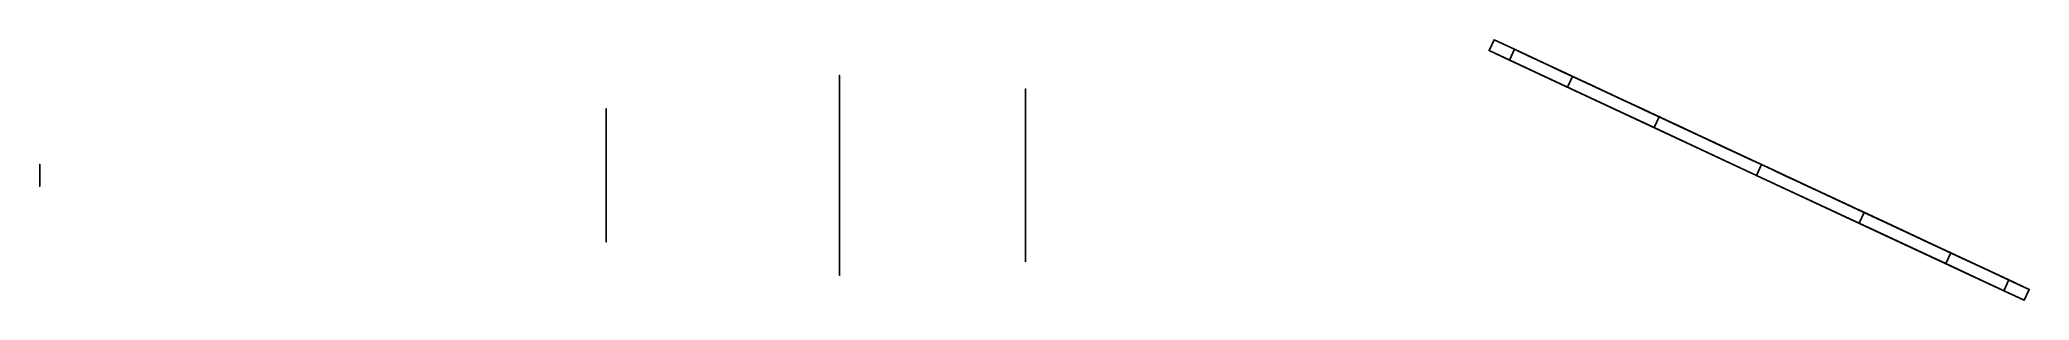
# Model space of a CAD drawing. Extents: x -150 to 177, y -170 to 152.
# Drawn here: x -150.2 to -90.5, y 144.3 to 152.2 of the extents above.
import ezdxf

# ---------------------------------------------------------------- set-up
doc = ezdxf.new("R2010")
doc.units = 0
doc.header["$LTSCALE"] = 0.5
doc.layers.add('1', color=7, linetype='CONTINUOUS')

msp = doc.modelspace()

# ---------------------------------------------------------------- linework, layer by layer
at = {"layer": '1', "color": 7}
for points in [[(-105.901108, 151.868851, -3.390691), (-106.512367, 152.153885), (-106.662148, 151.832672), (-106.050888, 151.547638, -3.390691)], [(-106.512367, 152.153885), (-105.901108, 151.868851, 3.390691), (-106.050888, 151.547638, 3.390691), (-106.662148, 151.832672)], [(-98.631981, 148.08815), (-98.631981, 148.08815), (-106.662148, 151.832672), (-106.050888, 151.547638, -3.390691)], [(-98.631981, 148.08815), (-98.631981, 148.08815), (-106.050888, 151.547638, 3.390691), (-106.662148, 151.832672)], [(-105.437424, 151.652634, -3.178773), (-106.010483, 151.919846), (-106.512367, 152.153885), (-105.901108, 151.868851, -3.390691)], [(-106.010483, 151.919846), (-105.437424, 151.652634, 3.178773), (-105.901108, 151.868851, 3.390691), (-106.512367, 152.153885)], [(-104.160385, 151.057129, -6.265181), (-105.901108, 151.868851, -3.390691), (-106.050888, 151.547638, -3.390691), (-104.310165, 150.735931, -6.265181)], [(-105.901108, 151.868851, 3.390691), (-104.160385, 151.057129, 6.265181), (-104.310165, 150.735931, 6.265181), (-106.050888, 151.547638, 3.390691)], [(-104.97374, 151.436401, -2.966855), (-105.508598, 151.685822), (-106.010483, 151.919846), (-105.437424, 151.652634, -3.178773)], [(-105.508598, 151.685822), (-104.97374, 151.436401, 2.966855), (-105.437424, 151.652634, 3.178773), (-106.010483, 151.919846)], [(-103.805496, 150.891647, -5.873607), (-105.437424, 151.652634, -3.178773), (-105.901108, 151.868851, -3.390691), (-104.160385, 151.057129, -6.265181)], [(-105.437424, 151.652634, 3.178773), (-103.805496, 150.891647, 5.873607), (-104.160385, 151.057129, 6.265181), (-105.901108, 151.868851, 3.390691)], [(-104.510063, 151.220184, -2.754937), (-105.006714, 151.451782), (-105.508598, 151.685822), (-104.97374, 151.436401, -2.966855)], [(-105.006714, 151.451782), (-104.510063, 151.220184, 2.754937), (-104.97374, 151.436401, 2.966855), (-105.508598, 151.685822)], [(-126.158958, 148.08815), (-126.158958, 148.08815), (-126.158958, 151.08815), (-126.158958, 150.859787, -1.14805)], [(-126.158958, 148.08815), (-126.158958, 148.08815), (-126.158958, 150.859787, 1.14805), (-126.158958, 151.08815)], [(-98.631981, 148.08815), (-98.631981, 148.08815), (-106.050888, 151.547638, -3.390691), (-104.310165, 150.735931, -6.265181)], [(-98.631981, 148.08815), (-98.631981, 148.08815), (-104.310165, 150.735931, 6.265181), (-106.050888, 151.547638, 3.390691)], [(-103.450615, 150.726166, -5.482033), (-104.97374, 151.436401, -2.966855), (-105.437424, 151.652634, -3.178773), (-103.805496, 150.891647, -5.873607)], [(-104.97374, 151.436401, 2.966855), (-103.450615, 150.726166, 5.482033), (-103.805496, 150.891647, 5.873607), (-105.437424, 151.652634, 3.178773)], [(-104.046379, 151.003967, -2.543019), (-104.504822, 151.217743), (-105.006714, 151.451782), (-104.510063, 151.220184, -2.754937)], [(-104.504822, 151.217743), (-104.046379, 151.003967, 2.543019), (-104.510063, 151.220184, 2.754937), (-105.006714, 151.451782)], [(-103.095726, 150.560669, -5.090459), (-104.510063, 151.220184, -2.754937), (-104.97374, 151.436401, -2.966855), (-103.450615, 150.726166, -5.482033)], [(-104.510063, 151.220184, 2.754937), (-103.095726, 150.560669, 5.090459), (-103.450615, 150.726166, 5.482033), (-104.97374, 151.436401, 2.966855)], [(-102.740837, 150.395187, -4.698885), (-104.046379, 151.003967, -2.543019), (-104.510063, 151.220184, -2.754937), (-103.095726, 150.560669, -5.090459)], [(-104.046379, 151.003967, 2.543019), (-102.740837, 150.395187, 4.698885), (-103.095726, 150.560669, 5.090459), (-104.510063, 151.220184, 2.754937)], [(-103.582703, 150.78775, -2.3311), (-104.002937, 150.983719), (-104.504822, 151.217743), (-104.046379, 151.003967, -2.543019)], [(-104.002937, 150.983719), (-103.582703, 150.78775, 2.3311), (-104.046379, 151.003967, 2.543019), (-104.504822, 151.217743)], [(-126.158958, 148.08815), (-126.158958, 148.08815), (-126.158958, 150.859787, -1.14805), (-126.158958, 150.209473, -2.12132)], [(-126.158958, 148.08815), (-126.158958, 148.08815), (-126.158958, 150.209473, 2.12132), (-126.158958, 150.859787, 1.14805)], [(-120.574936, 148.08815), (-120.574936, 148.08815), (-120.574936, 150.6819), (-120.574936, 150.484451, -0.992584)], [(-120.574936, 148.08815), (-120.574936, 148.08815), (-120.574936, 150.484451, 0.992584), (-120.574936, 150.6819)], [(-120.574936, 148.08815), (-120.574936, 148.08815), (-120.574936, 150.484451, -0.992584), (-120.574936, 149.922211, -1.834056)], [(-120.574936, 148.08815), (-120.574936, 148.08815), (-120.574936, 149.922211, 1.834056), (-120.574936, 150.484451, 0.992584)], [(-101.555214, 149.842316, -8.185853), (-104.160385, 151.057129, -6.265181), (-104.310165, 150.735931, -6.265181), (-101.704994, 149.521118, -8.185853)], [(-104.160385, 151.057129, 6.265181), (-101.555214, 149.842316, 8.185853), (-101.704994, 149.521118, 8.185853), (-104.310165, 150.735931, 6.265181)], [(-98.631981, 148.08815), (-98.631981, 148.08815), (-104.310165, 150.735931, -6.265181), (-101.704994, 149.521118, -8.185853)], [(-98.631981, 148.08815), (-98.631981, 148.08815), (-101.704994, 149.521118, 8.185853), (-104.310165, 150.735931, 6.265181)], [(-101.363152, 149.752762, -7.674237), (-103.805496, 150.891647, -5.873607), (-104.160385, 151.057129, -6.265181), (-101.555214, 149.842316, -8.185853)], [(-103.805496, 150.891647, 5.873607), (-101.363152, 149.752762, 7.674237), (-101.555214, 149.842316, 8.185853), (-104.160385, 151.057129, 6.265181)], [(-102.385956, 150.229706, -4.307312), (-103.582703, 150.78775, -2.3311), (-104.046379, 151.003967, -2.543019), (-102.740837, 150.395187, -4.698885)], [(-103.582703, 150.78775, 2.3311), (-102.385956, 150.229706, 4.307312), (-102.740837, 150.395187, 4.698885), (-104.046379, 151.003967, 2.543019)], [(-103.119019, 150.571533, -2.119182), (-103.501053, 150.74968), (-104.002937, 150.983719), (-103.582703, 150.78775, -2.3311)], [(-103.501053, 150.74968), (-103.119019, 150.571533, 2.119182), (-103.582703, 150.78775, 2.3311), (-104.002937, 150.983719)], [(-101.171089, 149.663208, -7.162621), (-103.450615, 150.726166, -5.482033), (-103.805496, 150.891647, -5.873607), (-101.363152, 149.752762, -7.674237)], [(-103.450615, 150.726166, 5.482033), (-101.171089, 149.663208, 7.162621), (-101.363152, 149.752762, 7.674237), (-103.805496, 150.891647, 5.873607)], [(-102.031067, 150.064209, -3.915738), (-103.119019, 150.571533, -2.119182), (-103.582703, 150.78775, -2.3311), (-102.385956, 150.229706, -4.307312)], [(-103.119019, 150.571533, 2.119182), (-102.031067, 150.064209, 3.915738), (-102.385956, 150.229706, 4.307312), (-103.582703, 150.78775, 2.3311)], [(-102.655334, 150.355316, -1.907264), (-102.999168, 150.515656), (-103.501053, 150.74968), (-103.119019, 150.571533, -2.119182)], [(-102.999168, 150.515656), (-102.655334, 150.355316, 1.907264), (-103.119019, 150.571533, 2.119182), (-103.501053, 150.74968)], [(-100.979027, 149.573639, -6.651006), (-103.095726, 150.560669, -5.090459), (-103.450615, 150.726166, -5.482033), (-101.171089, 149.663208, -7.162621)], [(-103.095726, 150.560669, 5.090459), (-100.979027, 149.573639, 6.651006), (-101.171089, 149.663208, 7.162621), (-103.450615, 150.726166, 5.482033)], [(-101.676178, 149.898727, -3.524164), (-102.655334, 150.355316, -1.907264), (-103.119019, 150.571533, -2.119182), (-102.031067, 150.064209, -3.915738)], [(-102.655334, 150.355316, 1.907264), (-101.676178, 149.898727, 3.524164), (-102.031067, 150.064209, 3.915738), (-103.119019, 150.571533, 2.119182)], [(-100.786964, 149.484085, -6.13939), (-102.740837, 150.395187, -4.698885), (-103.095726, 150.560669, -5.090459), (-100.979027, 149.573639, -6.651006)], [(-102.740837, 150.395187, 4.698885), (-100.786964, 149.484085, 6.13939), (-100.979027, 149.573639, 6.651006), (-103.095726, 150.560669, 5.090459)], [(-102.191658, 150.139099, -1.695346), (-102.497284, 150.281616), (-102.999168, 150.515656), (-102.655334, 150.355316, -1.907264)], [(-102.497284, 150.281616), (-102.191658, 150.139099, 1.695346), (-102.655334, 150.355316, 1.907264), (-102.999168, 150.515656)], [(-133.158966, 148.08815), (-133.158966, 148.08815), (-133.158966, 150.08815), (-133.158966, 149.935913, -0.765367)], [(-133.158966, 148.08815), (-133.158966, 148.08815), (-133.158966, 149.935913, 0.765367), (-133.158966, 150.08815)], [(-133.158966, 148.08815), (-133.158966, 148.08815), (-133.158966, 149.935913, -0.765367), (-133.158966, 149.502365, -1.414214)], [(-133.158966, 148.08815), (-133.158966, 148.08815), (-133.158966, 149.502365, 1.414214), (-133.158966, 149.935913, 0.765367)], [(-126.158958, 148.08815), (-126.158958, 148.08815), (-126.158958, 150.209473, -2.12132), (-126.158958, 149.236191, -2.771639)], [(-126.158958, 148.08815), (-126.158958, 148.08815), (-126.158958, 149.236191, 2.771639), (-126.158958, 150.209473, 2.12132)], [(-120.574936, 148.08815), (-120.574936, 148.08815), (-120.574936, 149.922211, -1.834056), (-120.574936, 149.080734, -2.396309)], [(-120.574936, 148.08815), (-120.574936, 148.08815), (-120.574936, 149.080734, 2.396309), (-120.574936, 149.922211, 1.834056)], [(-100.594894, 149.394516, -5.627774), (-102.385956, 150.229706, -4.307312), (-102.740837, 150.395187, -4.698885), (-100.786964, 149.484085, -6.13939)], [(-102.385956, 150.229706, 4.307312), (-100.594894, 149.394516, 5.627774), (-100.786964, 149.484085, 6.13939), (-102.740837, 150.395187, 4.698885)], [(-101.321297, 149.733246, -3.13259), (-102.191658, 150.139099, -1.695346), (-102.655334, 150.355316, -1.907264), (-101.676178, 149.898727, -3.524164)], [(-102.191658, 150.139099, 1.695346), (-101.321297, 149.733246, 3.13259), (-101.676178, 149.898727, 3.524164), (-102.655334, 150.355316, 1.907264)], [(-101.727974, 149.922882, -1.483428), (-101.995399, 150.047577), (-102.497284, 150.281616), (-102.191658, 150.139099, -1.695346)], [(-101.995399, 150.047577), (-101.727974, 149.922882, 1.483428), (-102.191658, 150.139099, 1.695346), (-102.497284, 150.281616)], [(-100.402832, 149.304962, -5.116158), (-102.031067, 150.064209, -3.915738), (-102.385956, 150.229706, -4.307312), (-100.594894, 149.394516, -5.627774)], [(-102.031067, 150.064209, 3.915738), (-100.402832, 149.304962, 5.116158), (-100.594894, 149.394516, 5.627774), (-102.385956, 150.229706, 4.307312)], [(-100.966408, 149.567764, -2.741017), (-101.727974, 149.922882, -1.483428), (-102.191658, 150.139099, -1.695346), (-101.321297, 149.733246, -3.13259)], [(-101.727974, 149.922882, 1.483428), (-100.966408, 149.567764, 2.741017), (-101.321297, 149.733246, 3.13259), (-102.191658, 150.139099, 1.695346)], [(-100.21077, 149.215393, -4.604542), (-101.676178, 149.898727, -3.524164), (-102.031067, 150.064209, -3.915738), (-100.402832, 149.304962, -5.116158)], [(-101.676178, 149.898727, 3.524164), (-100.21077, 149.215393, 4.604542), (-100.402832, 149.304962, 5.116158), (-102.031067, 150.064209, 3.915738)], [(-101.26429, 149.706665, -1.271509), (-101.493515, 149.813553), (-101.995399, 150.047577), (-101.727974, 149.922882, -1.483428)], [(-101.493515, 149.813553), (-101.26429, 149.706665, 1.271509), (-101.727974, 149.922882, 1.483428), (-101.995399, 150.047577)], [(-100.611519, 149.402267, -2.349443), (-101.26429, 149.706665, -1.271509), (-101.727974, 149.922882, -1.483428), (-100.966408, 149.567764, -2.741017)], [(-101.26429, 149.706665, 1.271509), (-100.611519, 149.402267, 2.349443), (-100.966408, 149.567764, 2.741017), (-101.727974, 149.922882, 1.483428)], [(-100.018707, 149.125839, -4.092927), (-101.321297, 149.733246, -3.13259), (-101.676178, 149.898727, -3.524164), (-100.21077, 149.215393, -4.604542)], [(-101.321297, 149.733246, 3.13259), (-100.018707, 149.125839, 4.092927), (-100.21077, 149.215393, 4.604542), (-101.676178, 149.898727, 3.524164)], [(-133.158966, 148.08815), (-133.158966, 148.08815), (-133.158966, 149.502365, -1.414214), (-133.158966, 148.853516, -1.847759)], [(-133.158966, 148.08815), (-133.158966, 148.08815), (-133.158966, 148.853516, 1.847759), (-133.158966, 149.502365, 1.414214)], [(-98.482201, 148.409348, -8.860304), (-101.555214, 149.842316, -8.185853), (-101.704994, 149.521118, -8.185853), (-98.631981, 148.08815, -8.860304)], [(-101.555214, 149.842316, 8.185853), (-98.482201, 148.409348, 8.860304), (-98.631981, 148.08815, 8.860304), (-101.704994, 149.521118, 8.185853)], [(-98.631981, 148.08815), (-98.631981, 148.08815), (-101.704994, 149.521118, -8.185853), (-98.631981, 148.08815, -8.860304)], [(-98.631981, 148.08815), (-98.631981, 148.08815), (-98.631981, 148.08815, 8.860304), (-101.704994, 149.521118, 8.185853)], [(-98.482201, 148.409348, -8.306535), (-101.363152, 149.752762, -7.674237), (-101.555214, 149.842316, -8.185853), (-98.482201, 148.409348, -8.860304)], [(-101.363152, 149.752762, 7.674237), (-98.482201, 148.409348, 8.306535), (-98.482201, 148.409348, 8.860304), (-101.555214, 149.842316, 8.185853)], [(-100.800613, 149.490448, -1.059591), (-100.991631, 149.579514), (-101.493515, 149.813553), (-101.26429, 149.706665, -1.271509)], [(-100.991631, 149.579514), (-100.800613, 149.490448, 1.059591), (-101.26429, 149.706665, 1.271509), (-101.493515, 149.813553)], [(-98.482201, 148.409348, -7.752766), (-101.171089, 149.663208, -7.162621), (-101.363152, 149.752762, -7.674237), (-98.482201, 148.409348, -8.306535)], [(-101.171089, 149.663208, 7.162621), (-98.482201, 148.409348, 7.752766), (-98.482201, 148.409348, 8.306535), (-101.363152, 149.752762, 7.674237)], [(-99.826645, 149.03627, -3.581311), (-100.966408, 149.567764, -2.741017), (-101.321297, 149.733246, -3.13259), (-100.018707, 149.125839, -4.092927)], [(-100.966408, 149.567764, 2.741017), (-99.826645, 149.03627, 3.581311), (-100.018707, 149.125839, 4.092927), (-101.321297, 149.733246, 3.13259)], [(-100.256638, 149.236786, -1.957869), (-100.800613, 149.490448, -1.059591), (-101.26429, 149.706665, -1.271509), (-100.611519, 149.402267, -2.349443)], [(-100.800613, 149.490448, 1.059591), (-100.256638, 149.236786, 1.957869), (-100.611519, 149.402267, 2.349443), (-101.26429, 149.706665, 1.271509)], [(-98.482201, 148.409348, -7.198997), (-100.979027, 149.573639, -6.651006), (-101.171089, 149.663208, -7.162621), (-98.482201, 148.409348, -7.752766)], [(-100.979027, 149.573639, 6.651006), (-98.482201, 148.409348, 7.198997), (-98.482201, 148.409348, 7.752766), (-101.171089, 149.663208, 7.162621)], [(-100.336929, 149.274231, -0.847673), (-100.489746, 149.34549), (-100.991631, 149.579514), (-100.800613, 149.490448, -1.059591)], [(-100.489746, 149.34549), (-100.336929, 149.274231, 0.847673), (-100.800613, 149.490448, 1.059591), (-100.991631, 149.579514)], [(-98.482201, 148.409348, -6.645228), (-100.786964, 149.484085, -6.13939), (-100.979027, 149.573639, -6.651006), (-98.482201, 148.409348, -7.198997)], [(-100.786964, 149.484085, 6.13939), (-98.482201, 148.409348, 6.645228), (-98.482201, 148.409348, 7.198997), (-100.979027, 149.573639, 6.651006)], [(-99.634583, 148.946716, -3.069695), (-100.611519, 149.402267, -2.349443), (-100.966408, 149.567764, -2.741017), (-99.826645, 149.03627, -3.581311)], [(-100.611519, 149.402267, 2.349443), (-99.634583, 148.946716, 3.069695), (-99.826645, 149.03627, 3.581311), (-100.966408, 149.567764, 2.741017)], [(-99.901749, 149.071304, -1.566295), (-100.336929, 149.274231, -0.847673), (-100.800613, 149.490448, -1.059591), (-100.256638, 149.236786, -1.957869)], [(-100.336929, 149.274231, 0.847673), (-99.901749, 149.071304, 1.566295), (-100.256638, 149.236786, 1.957869), (-100.800613, 149.490448, 1.059591)], [(-98.482201, 148.409348, -6.091459), (-100.594894, 149.394516, -5.627774), (-100.786964, 149.484085, -6.13939), (-98.482201, 148.409348, -6.645228)], [(-100.594894, 149.394516, 5.627774), (-98.482201, 148.409348, 6.091459), (-98.482201, 148.409348, 6.645228), (-100.786964, 149.484085, 6.13939)], [(-99.44252, 148.857162, -2.558079), (-100.256638, 149.236786, -1.957869), (-100.611519, 149.402267, -2.349443), (-99.634583, 148.946716, -3.069695)], [(-100.256638, 149.236786, 1.957869), (-99.44252, 148.857162, 2.558079), (-99.634583, 148.946716, 3.069695), (-100.611519, 149.402267, 2.349443)], [(-98.482201, 148.409348, -5.53769), (-100.402832, 149.304962, -5.116158), (-100.594894, 149.394516, -5.627774), (-98.482201, 148.409348, -6.091459)], [(-100.402832, 149.304962, 5.116158), (-98.482201, 148.409348, 5.53769), (-98.482201, 148.409348, 6.091459), (-100.594894, 149.394516, 5.627774)], [(-99.873245, 149.058014, -0.635755), (-99.987862, 149.11145), (-100.489746, 149.34549), (-100.336929, 149.274231, -0.847673)], [(-99.987862, 149.11145), (-99.873245, 149.058014, 0.635755), (-100.336929, 149.274231, 0.847673), (-100.489746, 149.34549)], [(-98.482201, 148.409348, -4.983921), (-100.21077, 149.215393, -4.604542), (-100.402832, 149.304962, -5.116158), (-98.482201, 148.409348, -5.53769)], [(-100.21077, 149.215393, 4.604542), (-98.482201, 148.409348, 4.983921), (-98.482201, 148.409348, 5.53769), (-100.402832, 149.304962, 5.116158)], [(-99.54686, 148.905807, -1.174721), (-99.873245, 149.058014, -0.635755), (-100.336929, 149.274231, -0.847673), (-99.901749, 149.071304, -1.566295)], [(-99.873245, 149.058014, 0.635755), (-99.54686, 148.905807, 1.174721), (-99.901749, 149.071304, 1.566295), (-100.336929, 149.274231, 0.847673)], [(-133.158966, 148.08815), (-133.158966, 148.08815), (-133.158966, 148.853516, -1.847759), (-133.158966, 148.08815, -2)], [(-133.158966, 148.08815), (-133.158966, 148.08815), (-133.158966, 148.08815, 2), (-133.158966, 148.853516, 1.847759)], [(-126.158958, 148.08815), (-126.158958, 148.08815), (-126.158958, 149.236191, -2.771639), (-126.158958, 148.08815, -3)], [(-126.158958, 148.08815), (-126.158958, 148.08815), (-126.158958, 148.08815, 3), (-126.158958, 149.236191, 2.771639)], [(-120.574936, 148.08815), (-120.574936, 148.08815), (-120.574936, 149.080734, -2.396309), (-120.574936, 148.08815, -2.593747)], [(-120.574936, 148.08815), (-120.574936, 148.08815), (-120.574936, 148.08815, 2.593747), (-120.574936, 149.080734, 2.396309)], [(-99.250458, 148.767593, -2.046463), (-99.901749, 149.071304, -1.566295), (-100.256638, 149.236786, -1.957869), (-99.44252, 148.857162, -2.558079)], [(-99.901749, 149.071304, 1.566295), (-99.250458, 148.767593, 2.046463), (-99.44252, 148.857162, 2.558079), (-100.256638, 149.236786, 1.957869)], [(-98.482201, 148.409348, -4.430152), (-100.018707, 149.125839, -4.092927), (-100.21077, 149.215393, -4.604542), (-98.482201, 148.409348, -4.983921)], [(-100.018707, 149.125839, 4.092927), (-98.482201, 148.409348, 4.430152), (-98.482201, 148.409348, 4.983921), (-100.21077, 149.215393, 4.604542)], [(-98.482201, 148.409348, -3.876383), (-99.826645, 149.03627, -3.581311), (-100.018707, 149.125839, -4.092927), (-98.482201, 148.409348, -4.430152)], [(-99.826645, 149.03627, 3.581311), (-98.482201, 148.409348, 3.876383), (-98.482201, 148.409348, 4.430152), (-100.018707, 149.125839, 4.092927)], [(-99.409569, 148.841797, -0.423836), (-99.485977, 148.877426), (-99.987862, 149.11145), (-99.873245, 149.058014, -0.635755)], [(-99.485977, 148.877426), (-99.409569, 148.841797, 0.423836), (-99.873245, 149.058014, 0.635755), (-99.987862, 149.11145)], [(-99.058395, 148.67804, -1.534847), (-99.54686, 148.905807, -1.174721), (-99.901749, 149.071304, -1.566295), (-99.250458, 148.767593, -2.046463)], [(-99.54686, 148.905807, 1.174721), (-99.058395, 148.67804, 1.534847), (-99.250458, 148.767593, 2.046463), (-99.901749, 149.071304, 1.566295)], [(-99.191978, 148.740326, -0.783148), (-99.409569, 148.841797, -0.423836), (-99.873245, 149.058014, -0.635755), (-99.54686, 148.905807, -1.174721)], [(-99.409569, 148.841797, 0.423836), (-99.191978, 148.740326, 0.783148), (-99.54686, 148.905807, 1.174721), (-99.873245, 149.058014, 0.635755)], [(-98.482201, 148.409348, -3.322614), (-99.634583, 148.946716, -3.069695), (-99.826645, 149.03627, -3.581311), (-98.482201, 148.409348, -3.876383)], [(-99.634583, 148.946716, 3.069695), (-98.482201, 148.409348, 3.322614), (-98.482201, 148.409348, 3.876383), (-99.826645, 149.03627, 3.581311)], [(-98.482201, 148.409348, -2.768845), (-99.44252, 148.857162, -2.558079), (-99.634583, 148.946716, -3.069695), (-98.482201, 148.409348, -3.322614)], [(-99.44252, 148.857162, 2.558079), (-98.482201, 148.409348, 2.768845), (-98.482201, 148.409348, 3.322614), (-99.634583, 148.946716, 3.069695)], [(-98.866333, 148.58847, -1.023232), (-99.191978, 148.740326, -0.783148), (-99.54686, 148.905807, -1.174721), (-99.058395, 148.67804, -1.534847)], [(-99.191978, 148.740326, 0.783148), (-98.866333, 148.58847, 1.023232), (-99.058395, 148.67804, 1.534847), (-99.54686, 148.905807, 1.174721)], [(-98.945885, 148.62558, -0.211918), (-98.984085, 148.643387), (-99.485977, 148.877426), (-99.409569, 148.841797, -0.423836)], [(-98.984085, 148.643387), (-98.945885, 148.62558, 0.211918), (-99.409569, 148.841797, 0.423836), (-99.485977, 148.877426)], [(-98.482201, 148.409348, -2.215076), (-99.250458, 148.767593, -2.046463), (-99.44252, 148.857162, -2.558079), (-98.482201, 148.409348, -2.768845)], [(-99.250458, 148.767593, 2.046463), (-98.482201, 148.409348, 2.215076), (-98.482201, 148.409348, 2.768845), (-99.44252, 148.857162, 2.558079)], [(-98.83709, 148.574844, -0.391574), (-98.945885, 148.62558, -0.211918), (-99.409569, 148.841797, -0.423836), (-99.191978, 148.740326, -0.783148)], [(-98.945885, 148.62558, 0.211918), (-98.83709, 148.574844, 0.391574), (-99.191978, 148.740326, 0.783148), (-99.409569, 148.841797, 0.423836)], [(-98.482201, 148.409348, -1.661307), (-99.058395, 148.67804, -1.534847), (-99.250458, 148.767593, -2.046463), (-98.482201, 148.409348, -2.215076)], [(-99.058395, 148.67804, 1.534847), (-98.482201, 148.409348, 1.661307), (-98.482201, 148.409348, 2.215076), (-99.250458, 148.767593, 2.046463)], [(-98.674263, 148.498917, -0.511616), (-98.83709, 148.574844, -0.391574), (-99.191978, 148.740326, -0.783148), (-98.866333, 148.58847, -1.023232)], [(-98.83709, 148.574844, 0.391574), (-98.674263, 148.498917, 0.511616), (-98.866333, 148.58847, 1.023232), (-99.191978, 148.740326, 0.783148)], [(-98.482201, 148.409348, -1.107538), (-98.866333, 148.58847, -1.023232), (-99.058395, 148.67804, -1.534847), (-98.482201, 148.409348, -1.661307)], [(-98.866333, 148.58847, 1.023232), (-98.482201, 148.409348, 1.107538), (-98.482201, 148.409348, 1.661307), (-99.058395, 148.67804, 1.534847)], [(-150.158966, 148.08815), (-150.158966, 148.08815), (-150.158966, 148.416321), (-150.158966, 148.391342, -0.125589)], [(-150.158966, 148.08815), (-150.158966, 148.08815), (-150.158966, 148.391342, 0.125589), (-150.158966, 148.416321)], [(-150.158966, 148.08815), (-150.158966, 148.08815), (-150.158966, 148.391342, -0.125589), (-150.158966, 148.320206, -0.232058)], [(-150.158966, 148.08815), (-150.158966, 148.08815), (-150.158966, 148.320206, 0.232058), (-150.158966, 148.391342, 0.125589)], [(-150.158966, 148.08815), (-150.158966, 148.08815), (-150.158966, 148.320206, -0.232058), (-150.158966, 148.21373, -0.303198)], [(-150.158966, 148.08815), (-150.158966, 148.08815), (-150.158966, 148.21373, 0.303198), (-150.158966, 148.320206, 0.232058)], [(-150.158966, 148.08815), (-150.158966, 148.08815), (-150.158966, 148.21373, -0.303198), (-150.158966, 148.08815, -0.328179)], [(-150.158966, 148.08815), (-150.158966, 148.08815), (-150.158966, 148.08815, 0.328179), (-150.158966, 148.21373, 0.303198)], [(-150.158966, 148.08815), (-150.158966, 148.08815), (-150.158966, 148.08815, -0.328179), (-150.158966, 147.962555, -0.303198)], [(-150.158966, 148.08815), (-150.158966, 148.08815), (-150.158966, 147.962555, -0.303198), (-150.158966, 147.856094, -0.232058)], [(-150.158966, 148.08815), (-150.158966, 148.08815), (-150.158966, 147.856094, -0.232058), (-150.158966, 147.784943, -0.125589)], [(-150.158966, 148.08815), (-150.158966, 148.08815), (-150.158966, 147.784943, -0.125589), (-150.158966, 147.759964)], [(-150.158966, 148.08815), (-150.158966, 148.08815), (-150.158966, 147.759964), (-150.158966, 147.784943, 0.125589)], [(-150.158966, 148.08815), (-150.158966, 148.08815), (-150.158966, 147.784943, 0.125589), (-150.158966, 147.856094, 0.232058)], [(-150.158966, 148.08815), (-150.158966, 148.08815), (-150.158966, 147.856094, 0.232058), (-150.158966, 147.962555, 0.303198)], [(-150.158966, 148.08815), (-150.158966, 148.08815), (-150.158966, 147.962555, 0.303198), (-150.158966, 148.08815, 0.328179)], [(-133.158966, 148.08815), (-133.158966, 148.08815), (-133.158966, 148.08815, -2), (-133.158966, 147.322784, -1.847759)], [(-133.158966, 148.08815), (-133.158966, 148.08815), (-133.158966, 147.322784, -1.847759), (-133.158966, 146.673935, -1.414214)], [(-133.158966, 148.08815), (-133.158966, 148.08815), (-133.158966, 146.673935, -1.414214), (-133.158966, 146.240387, -0.765367)], [(-133.158966, 148.08815), (-133.158966, 148.08815), (-133.158966, 146.240387, -0.765367), (-133.158966, 146.08815)], [(-133.158966, 148.08815), (-133.158966, 148.08815), (-133.158966, 146.08815), (-133.158966, 146.240387, 0.765367)], [(-133.158966, 148.08815), (-133.158966, 148.08815), (-133.158966, 146.240387, 0.765367), (-133.158966, 146.673935, 1.414214)], [(-133.158966, 148.08815), (-133.158966, 148.08815), (-133.158966, 146.673935, 1.414214), (-133.158966, 147.322784, 1.847759)], [(-133.158966, 148.08815), (-133.158966, 148.08815), (-133.158966, 147.322784, 1.847759), (-133.158966, 148.08815, 2)], [(-126.158958, 148.08815), (-126.158958, 148.08815), (-126.158958, 148.08815, -3), (-126.158958, 146.940094, -2.771639)], [(-126.158958, 148.08815), (-126.158958, 148.08815), (-126.158958, 146.940094, -2.771639), (-126.158958, 145.966827, -2.12132)], [(-126.158958, 148.08815), (-126.158958, 148.08815), (-126.158958, 145.966827, -2.12132), (-126.158958, 145.316513, -1.14805)], [(-126.158958, 148.08815), (-126.158958, 148.08815), (-126.158958, 145.316513, -1.14805), (-126.158958, 145.08815)], [(-126.158958, 148.08815), (-126.158958, 148.08815), (-126.158958, 145.08815), (-126.158958, 145.316513, 1.14805)], [(-126.158958, 148.08815), (-126.158958, 148.08815), (-126.158958, 145.316513, 1.14805), (-126.158958, 145.966827, 2.12132)], [(-126.158958, 148.08815), (-126.158958, 148.08815), (-126.158958, 145.966827, 2.12132), (-126.158958, 146.940094, 2.771639)], [(-126.158958, 148.08815), (-126.158958, 148.08815), (-126.158958, 146.940094, 2.771639), (-126.158958, 148.08815, 3)], [(-120.574936, 148.08815), (-120.574936, 148.08815), (-120.574936, 148.08815, -2.593747), (-120.574936, 147.095566, -2.396309)], [(-120.574936, 148.08815), (-120.574936, 148.08815), (-120.574936, 147.095566, -2.396309), (-120.574936, 146.254089, -1.834056)], [(-120.574936, 148.08815), (-120.574936, 148.08815), (-120.574936, 146.254089, -1.834056), (-120.574936, 145.691833, -0.992584)], [(-120.574936, 148.08815), (-120.574936, 148.08815), (-120.574936, 145.691833, -0.992584), (-120.574936, 145.4944)], [(-120.574936, 148.08815), (-120.574936, 148.08815), (-120.574936, 145.4944), (-120.574936, 145.691833, 0.992584)], [(-120.574936, 148.08815), (-120.574936, 148.08815), (-120.574936, 145.691833, 0.992584), (-120.574936, 146.254089, 1.834056)], [(-120.574936, 148.08815), (-120.574936, 148.08815), (-120.574936, 146.254089, 1.834056), (-120.574936, 147.095566, 2.396309)], [(-120.574936, 148.08815), (-120.574936, 148.08815), (-120.574936, 147.095566, 2.396309), (-120.574936, 148.08815, 2.593747)], [(-98.482201, 148.409348), (-98.482201, 148.409348), (-98.984085, 148.643387), (-98.945885, 148.62558, -0.211918)], [(-98.482201, 148.409348), (-98.482201, 148.409348), (-98.945885, 148.62558, 0.211918), (-98.984085, 148.643387)], [(-98.482201, 148.409348), (-98.482201, 148.409348), (-98.945885, 148.62558, -0.211918), (-98.83709, 148.574844, -0.391574)], [(-98.482201, 148.409348), (-98.482201, 148.409348), (-98.83709, 148.574844, 0.391574), (-98.945885, 148.62558, 0.211918)], [(-98.482201, 148.409348, -0.553769), (-98.674263, 148.498917, -0.511616), (-98.866333, 148.58847, -1.023232), (-98.482201, 148.409348, -1.107538)], [(-98.674263, 148.498917, 0.511616), (-98.482201, 148.409348, 0.553769), (-98.482201, 148.409348, 1.107538), (-98.866333, 148.58847, 1.023232)], [(-98.482201, 148.409348), (-98.482201, 148.409348), (-98.83709, 148.574844, -0.391574), (-98.674263, 148.498917, -0.511616)], [(-98.482201, 148.409348), (-98.482201, 148.409348), (-98.674263, 148.498917, 0.511616), (-98.83709, 148.574844, 0.391574)], [(-98.482201, 148.409348), (-98.482201, 148.409348), (-98.674263, 148.498917, -0.511616), (-98.482201, 148.409348, -0.553769)], [(-98.482201, 148.409348), (-98.482201, 148.409348), (-98.482201, 148.409348, 0.553769), (-98.674263, 148.498917, 0.511616)], [(-95.409195, 146.976379, -8.185853), (-98.482201, 148.409348, -8.860304), (-98.631981, 148.08815, -8.860304), (-95.558975, 146.655182, -8.185853)], [(-98.482201, 148.409348, 8.860304), (-95.409195, 146.976379, 8.185853), (-95.558975, 146.655182, 8.185853), (-98.631981, 148.08815, 8.860304)], [(-98.631981, 148.08815), (-98.631981, 148.08815), (-98.631981, 148.08815, -8.860304), (-95.558975, 146.655182, -8.185853)], [(-98.631981, 148.08815), (-98.631981, 148.08815), (-95.558975, 146.655182, -8.185853), (-92.953804, 145.440369, -6.265181)], [(-98.631981, 148.08815), (-98.631981, 148.08815), (-92.953804, 145.440369, -6.265181), (-91.213081, 144.628662, -3.390691)], [(-98.631981, 148.08815), (-98.631981, 148.08815), (-91.213081, 144.628662, -3.390691), (-90.601822, 144.343628)], [(-98.631981, 148.08815), (-98.631981, 148.08815), (-90.601822, 144.343628), (-91.213081, 144.628662, 3.390691)], [(-98.631981, 148.08815), (-98.631981, 148.08815), (-91.213081, 144.628662, 3.390691), (-92.953804, 145.440369, 6.265181)], [(-98.631981, 148.08815), (-98.631981, 148.08815), (-92.953804, 145.440369, 6.265181), (-95.558975, 146.655182, 8.185853)], [(-98.631981, 148.08815), (-98.631981, 148.08815), (-95.558975, 146.655182, 8.185853), (-98.631981, 148.08815, 8.860304)], [(-98.482201, 148.409348), (-98.482201, 148.409348), (-98.482201, 148.409348, -0.553769), (-98.290138, 148.319794, -0.511616)], [(-98.482201, 148.409348), (-98.482201, 148.409348), (-98.290138, 148.319794, -0.511616), (-98.127319, 148.243866, -0.391574)], [(-98.482201, 148.409348), (-98.482201, 148.409348), (-98.127319, 148.243866, -0.391574), (-98.018524, 148.19313, -0.211918)], [(-98.482201, 148.409348), (-98.482201, 148.409348), (-98.018524, 148.19313, -0.211918), (-97.980316, 148.175323)], [(-98.482201, 148.409348), (-98.482201, 148.409348), (-97.980316, 148.175323), (-98.018524, 148.19313, 0.211918)], [(-98.482201, 148.409348), (-98.482201, 148.409348), (-98.018524, 148.19313, 0.211918), (-98.127319, 148.243866, 0.391574)], [(-98.482201, 148.409348), (-98.482201, 148.409348), (-98.127319, 148.243866, 0.391574), (-98.290138, 148.319794, 0.511616)], [(-98.482201, 148.409348), (-98.482201, 148.409348), (-98.290138, 148.319794, 0.511616), (-98.482201, 148.409348, 0.553769)], [(-98.290138, 148.319794, -0.511616), (-98.482201, 148.409348, -0.553769), (-98.482201, 148.409348, -1.107538), (-98.098076, 148.23024, -1.023232)], [(-98.482201, 148.409348, 0.553769), (-98.290138, 148.319794, 0.511616), (-98.098076, 148.23024, 1.023232), (-98.482201, 148.409348, 1.107538)], [(-98.098076, 148.23024, -1.023232), (-98.482201, 148.409348, -1.107538), (-98.482201, 148.409348, -1.661307), (-97.906013, 148.140671, -1.534847)], [(-98.482201, 148.409348, 1.107538), (-98.098076, 148.23024, 1.023232), (-97.906013, 148.140671, 1.534847), (-98.482201, 148.409348, 1.661307)], [(-97.906013, 148.140671, -1.534847), (-98.482201, 148.409348, -1.661307), (-98.482201, 148.409348, -2.215076), (-97.713951, 148.051117, -2.046463)], [(-98.482201, 148.409348, 1.661307), (-97.906013, 148.140671, 1.534847), (-97.713951, 148.051117, 2.046463), (-98.482201, 148.409348, 2.215076)], [(-97.713951, 148.051117, -2.046463), (-98.482201, 148.409348, -2.215076), (-98.482201, 148.409348, -2.768845), (-97.521889, 147.961548, -2.558079)], [(-98.482201, 148.409348, 2.215076), (-97.713951, 148.051117, 2.046463), (-97.521889, 147.961548, 2.558079), (-98.482201, 148.409348, 2.768845)], [(-97.521889, 147.961548, -2.558079), (-98.482201, 148.409348, -2.768845), (-98.482201, 148.409348, -3.322614), (-97.329826, 147.871994, -3.069695)], [(-98.482201, 148.409348, 2.768845), (-97.521889, 147.961548, 2.558079), (-97.329826, 147.871994, 3.069695), (-98.482201, 148.409348, 3.322614)], [(-97.329826, 147.871994, -3.069695), (-98.482201, 148.409348, -3.322614), (-98.482201, 148.409348, -3.876383), (-97.137764, 147.782425, -3.581311)], [(-98.482201, 148.409348, 3.322614), (-97.329826, 147.871994, 3.069695), (-97.137764, 147.782425, 3.581311), (-98.482201, 148.409348, 3.876383)], [(-97.137764, 147.782425, -3.581311), (-98.482201, 148.409348, -3.876383), (-98.482201, 148.409348, -4.430152), (-96.945702, 147.692871, -4.092927)], [(-98.482201, 148.409348, 3.876383), (-97.137764, 147.782425, 3.581311), (-96.945702, 147.692871, 4.092927), (-98.482201, 148.409348, 4.430152)], [(-96.945702, 147.692871, -4.092927), (-98.482201, 148.409348, -4.430152), (-98.482201, 148.409348, -4.983921), (-96.753639, 147.603302, -4.604542)], [(-98.482201, 148.409348, 4.430152), (-96.945702, 147.692871, 4.092927), (-96.753639, 147.603302, 4.604542), (-98.482201, 148.409348, 4.983921)], [(-96.753639, 147.603302, -4.604542), (-98.482201, 148.409348, -4.983921), (-98.482201, 148.409348, -5.53769), (-96.561569, 147.513748, -5.116158)], [(-98.482201, 148.409348, 4.983921), (-96.753639, 147.603302, 4.604542), (-96.561569, 147.513748, 5.116158), (-98.482201, 148.409348, 5.53769)], [(-96.561569, 147.513748, -5.116158), (-98.482201, 148.409348, -5.53769), (-98.482201, 148.409348, -6.091459), (-96.369507, 147.424194, -5.627774)], [(-98.482201, 148.409348, 5.53769), (-96.561569, 147.513748, 5.116158), (-96.369507, 147.424194, 5.627774), (-98.482201, 148.409348, 6.091459)], [(-96.369507, 147.424194, -5.627774), (-98.482201, 148.409348, -6.091459), (-98.482201, 148.409348, -6.645228), (-96.177444, 147.334625, -6.13939)], [(-98.482201, 148.409348, 6.091459), (-96.369507, 147.424194, 5.627774), (-96.177444, 147.334625, 6.13939), (-98.482201, 148.409348, 6.645228)], [(-96.177444, 147.334625, -6.13939), (-98.482201, 148.409348, -6.645228), (-98.482201, 148.409348, -7.198997), (-95.985382, 147.245071, -6.651006)], [(-98.482201, 148.409348, 6.645228), (-96.177444, 147.334625, 6.13939), (-95.985382, 147.245071, 6.651006), (-98.482201, 148.409348, 7.198997)], [(-95.985382, 147.245071, -6.651006), (-98.482201, 148.409348, -7.198997), (-98.482201, 148.409348, -7.752766), (-95.79332, 147.155502, -7.162621)], [(-98.482201, 148.409348, 7.198997), (-95.985382, 147.245071, 6.651006), (-95.79332, 147.155502, 7.162621), (-98.482201, 148.409348, 7.752766)], [(-95.79332, 147.155502, -7.162621), (-98.482201, 148.409348, -7.752766), (-98.482201, 148.409348, -8.306535), (-95.601257, 147.065948, -7.674237)], [(-98.482201, 148.409348, 7.752766), (-95.79332, 147.155502, 7.162621), (-95.601257, 147.065948, 7.674237), (-98.482201, 148.409348, 8.306535)], [(-95.601257, 147.065948, -7.674237), (-98.482201, 148.409348, -8.306535), (-98.482201, 148.409348, -8.860304), (-95.409195, 146.976379, -8.185853)], [(-98.482201, 148.409348, 8.306535), (-95.601257, 147.065948, 7.674237), (-95.409195, 146.976379, 8.185853), (-98.482201, 148.409348, 8.860304)], [(-98.127319, 148.243866, -0.391574), (-98.290138, 148.319794, -0.511616), (-98.098076, 148.23024, -1.023232), (-97.77243, 148.078384, -0.783148)], [(-98.290138, 148.319794, 0.511616), (-98.127319, 148.243866, 0.391574), (-97.77243, 148.078384, 0.783148), (-98.098076, 148.23024, 1.023232)], [(-98.018524, 148.19313, -0.211918), (-98.127319, 148.243866, -0.391574), (-97.77243, 148.078384, -0.783148), (-97.55484, 147.976913, -0.423836)], [(-98.127319, 148.243866, 0.391574), (-98.018524, 148.19313, 0.211918), (-97.55484, 147.976913, 0.423836), (-97.77243, 148.078384, 0.783148)], [(-97.77243, 148.078384, -0.783148), (-98.098076, 148.23024, -1.023232), (-97.906013, 148.140671, -1.534847), (-97.417542, 147.912903, -1.174721)], [(-98.098076, 148.23024, 1.023232), (-97.77243, 148.078384, 0.783148), (-97.417542, 147.912903, 1.174721), (-97.906013, 148.140671, 1.534847)], [(-97.980316, 148.175323), (-98.018524, 148.19313, -0.211918), (-97.55484, 147.976913, -0.423836), (-97.478432, 147.941284)], [(-98.018524, 148.19313, 0.211918), (-97.980316, 148.175323), (-97.478432, 147.941284), (-97.55484, 147.976913, 0.423836)], [(-97.417542, 147.912903, -1.174721), (-97.906013, 148.140671, -1.534847), (-97.713951, 148.051117, -2.046463), (-97.06266, 147.747406, -1.566295)], [(-97.906013, 148.140671, 1.534847), (-97.417542, 147.912903, 1.174721), (-97.06266, 147.747406, 1.566295), (-97.713951, 148.051117, 2.046463)], [(-97.55484, 147.976913, -0.423836), (-97.77243, 148.078384, -0.783148), (-97.417542, 147.912903, -1.174721), (-97.091156, 147.760696, -0.635755)], [(-97.77243, 148.078384, 0.783148), (-97.55484, 147.976913, 0.423836), (-97.091156, 147.760696, 0.635755), (-97.417542, 147.912903, 1.174721)], [(-97.06266, 147.747406, -1.566295), (-97.713951, 148.051117, -2.046463), (-97.521889, 147.961548, -2.558079), (-96.707771, 147.581924, -1.957869)], [(-97.713951, 148.051117, 2.046463), (-97.06266, 147.747406, 1.566295), (-96.707771, 147.581924, 1.957869), (-97.521889, 147.961548, 2.558079)], [(-97.478432, 147.941284), (-97.55484, 147.976913, -0.423836), (-97.091156, 147.760696, -0.635755), (-96.976547, 147.70726)], [(-97.55484, 147.976913, 0.423836), (-97.478432, 147.941284), (-96.976547, 147.70726), (-97.091156, 147.760696, 0.635755)], [(-96.707771, 147.581924, -1.957869), (-97.521889, 147.961548, -2.558079), (-97.329826, 147.871994, -3.069695), (-96.352882, 147.416443, -2.349443)], [(-97.521889, 147.961548, 2.558079), (-96.707771, 147.581924, 1.957869), (-96.352882, 147.416443, 2.349443), (-97.329826, 147.871994, 3.069695)], [(-97.091156, 147.760696, -0.635755), (-97.417542, 147.912903, -1.174721), (-97.06266, 147.747406, -1.566295), (-96.62748, 147.544479, -0.847673)], [(-97.417542, 147.912903, 1.174721), (-97.091156, 147.760696, 0.635755), (-96.62748, 147.544479, 0.847673), (-97.06266, 147.747406, 1.566295)], [(-96.352882, 147.416443, -2.349443), (-97.329826, 147.871994, -3.069695), (-97.137764, 147.782425, -3.581311), (-95.998001, 147.250946, -2.741017)], [(-97.329826, 147.871994, 3.069695), (-96.352882, 147.416443, 2.349443), (-95.998001, 147.250946, 2.741017), (-97.137764, 147.782425, 3.581311)], [(-95.998001, 147.250946, -2.741017), (-97.137764, 147.782425, -3.581311), (-96.945702, 147.692871, -4.092927), (-95.643112, 147.085464, -3.13259)], [(-97.137764, 147.782425, 3.581311), (-95.998001, 147.250946, 2.741017), (-95.643112, 147.085464, 3.13259), (-96.945702, 147.692871, 4.092927)], [(-96.976547, 147.70726), (-97.091156, 147.760696, -0.635755), (-96.62748, 147.544479, -0.847673), (-96.474663, 147.473221)], [(-97.091156, 147.760696, 0.635755), (-96.976547, 147.70726), (-96.474663, 147.473221), (-96.62748, 147.544479, 0.847673)], [(-96.62748, 147.544479, -0.847673), (-97.06266, 147.747406, -1.566295), (-96.707771, 147.581924, -1.957869), (-96.163795, 147.328262, -1.059591)], [(-97.06266, 147.747406, 1.566295), (-96.62748, 147.544479, 0.847673), (-96.163795, 147.328262, 1.059591), (-96.707771, 147.581924, 1.957869)], [(-95.643112, 147.085464, -3.13259), (-96.945702, 147.692871, -4.092927), (-96.753639, 147.603302, -4.604542), (-95.288223, 146.919983, -3.524164)], [(-96.945702, 147.692871, 4.092927), (-95.643112, 147.085464, 3.13259), (-95.288223, 146.919983, 3.524164), (-96.753639, 147.603302, 4.604542)], [(-95.288223, 146.919983, -3.524164), (-96.753639, 147.603302, -4.604542), (-96.561569, 147.513748, -5.116158), (-94.933342, 146.754486, -3.915738)], [(-96.753639, 147.603302, 4.604542), (-95.288223, 146.919983, 3.524164), (-94.933342, 146.754486, 3.915738), (-96.561569, 147.513748, 5.116158)], [(-96.163795, 147.328262, -1.059591), (-96.707771, 147.581924, -1.957869), (-96.352882, 147.416443, -2.349443), (-95.700111, 147.112045, -1.271509)], [(-96.707771, 147.581924, 1.957869), (-96.163795, 147.328262, 1.059591), (-95.700111, 147.112045, 1.271509), (-96.352882, 147.416443, 2.349443)], [(-96.474663, 147.473221), (-96.62748, 147.544479, -0.847673), (-96.163795, 147.328262, -1.059591), (-95.972778, 147.239197)], [(-96.62748, 147.544479, 0.847673), (-96.474663, 147.473221), (-95.972778, 147.239197), (-96.163795, 147.328262, 1.059591)], [(-94.933342, 146.754486, -3.915738), (-96.561569, 147.513748, -5.116158), (-96.369507, 147.424194, -5.627774), (-94.578453, 146.589005, -4.307312)], [(-96.561569, 147.513748, 5.116158), (-94.933342, 146.754486, 3.915738), (-94.578453, 146.589005, 4.307312), (-96.369507, 147.424194, 5.627774)], [(-94.578453, 146.589005, -4.307312), (-96.369507, 147.424194, -5.627774), (-96.177444, 147.334625, -6.13939), (-94.223564, 146.423523, -4.698885)], [(-96.369507, 147.424194, 5.627774), (-94.578453, 146.589005, 4.307312), (-94.223564, 146.423523, 4.698885), (-96.177444, 147.334625, 6.13939)], [(-95.700111, 147.112045, -1.271509), (-96.352882, 147.416443, -2.349443), (-95.998001, 147.250946, -2.741017), (-95.236435, 146.895828, -1.483428)], [(-96.352882, 147.416443, 2.349443), (-95.700111, 147.112045, 1.271509), (-95.236435, 146.895828, 1.483428), (-95.998001, 147.250946, 2.741017)], [(-94.223564, 146.423523, -4.698885), (-96.177444, 147.334625, -6.13939), (-95.985382, 147.245071, -6.651006), (-93.868683, 146.258026, -5.090459)], [(-96.177444, 147.334625, 6.13939), (-94.223564, 146.423523, 4.698885), (-93.868683, 146.258026, 5.090459), (-95.985382, 147.245071, 6.651006)], [(-95.972778, 147.239197), (-96.163795, 147.328262, -1.059591), (-95.700111, 147.112045, -1.271509), (-95.470894, 147.005157)], [(-96.163795, 147.328262, 1.059591), (-95.972778, 147.239197), (-95.470894, 147.005157), (-95.700111, 147.112045, 1.271509)], [(-95.236435, 146.895828, -1.483428), (-95.998001, 147.250946, -2.741017), (-95.643112, 147.085464, -3.13259), (-94.772751, 146.679611, -1.695346)], [(-95.998001, 147.250946, 2.741017), (-95.236435, 146.895828, 1.483428), (-94.772751, 146.679611, 1.695346), (-95.643112, 147.085464, 3.13259)], [(-93.868683, 146.258026, -5.090459), (-95.985382, 147.245071, -6.651006), (-95.79332, 147.155502, -7.162621), (-93.513794, 146.092545, -5.482033)], [(-95.985382, 147.245071, 6.651006), (-93.868683, 146.258026, 5.090459), (-93.513794, 146.092545, 5.482033), (-95.79332, 147.155502, 7.162621)], [(-93.513794, 146.092545, -5.482033), (-95.79332, 147.155502, -7.162621), (-95.601257, 147.065948, -7.674237), (-93.158905, 145.927063, -5.873607)], [(-95.79332, 147.155502, 7.162621), (-93.513794, 146.092545, 5.482033), (-93.158905, 145.927063, 5.873607), (-95.601257, 147.065948, 7.674237)], [(-95.470894, 147.005157), (-95.700111, 147.112045, -1.271509), (-95.236435, 146.895828, -1.483428), (-94.969009, 146.771118)], [(-95.700111, 147.112045, 1.271509), (-95.470894, 147.005157), (-94.969009, 146.771118), (-95.236435, 146.895828, 1.483428)], [(-94.772751, 146.679611, -1.695346), (-95.643112, 147.085464, -3.13259), (-95.288223, 146.919983, -3.524164), (-94.309074, 146.463394, -1.907264)], [(-95.643112, 147.085464, 3.13259), (-94.772751, 146.679611, 1.695346), (-94.309074, 146.463394, 1.907264), (-95.288223, 146.919983, 3.524164)], [(-93.158905, 145.927063, -5.873607), (-95.601257, 147.065948, -7.674237), (-95.409195, 146.976379, -8.185853), (-92.804024, 145.761581, -6.265181)], [(-95.601257, 147.065948, 7.674237), (-93.158905, 145.927063, 5.873607), (-92.804024, 145.761581, 6.265181), (-95.409195, 146.976379, 8.185853)], [(-92.804024, 145.761581, -6.265181), (-95.409195, 146.976379, -8.185853), (-95.558975, 146.655182, -8.185853), (-92.953804, 145.440369, -6.265181)], [(-95.409195, 146.976379, 8.185853), (-92.804024, 145.761581, 6.265181), (-92.953804, 145.440369, 6.265181), (-95.558975, 146.655182, 8.185853)], [(-94.309074, 146.463394, -1.907264), (-95.288223, 146.919983, -3.524164), (-94.933342, 146.754486, -3.915738), (-93.84539, 146.247177, -2.119182)], [(-95.288223, 146.919983, 3.524164), (-94.309074, 146.463394, 1.907264), (-93.84539, 146.247177, 2.119182), (-94.933342, 146.754486, 3.915738)], [(-94.969009, 146.771118), (-95.236435, 146.895828, -1.483428), (-94.772751, 146.679611, -1.695346), (-94.467125, 146.537094)], [(-95.236435, 146.895828, 1.483428), (-94.969009, 146.771118), (-94.467125, 146.537094), (-94.772751, 146.679611, 1.695346)], [(-93.84539, 146.247177, -2.119182), (-94.933342, 146.754486, -3.915738), (-94.578453, 146.589005, -4.307312), (-93.381706, 146.03096, -2.3311)], [(-94.933342, 146.754486, 3.915738), (-93.84539, 146.247177, 2.119182), (-93.381706, 146.03096, 2.3311), (-94.578453, 146.589005, 4.307312)], [(-94.467125, 146.537094), (-94.772751, 146.679611, -1.695346), (-94.309074, 146.463394, -1.907264), (-93.96524, 146.303055)], [(-94.772751, 146.679611, 1.695346), (-94.467125, 146.537094), (-93.96524, 146.303055), (-94.309074, 146.463394, 1.907264)], [(-93.381706, 146.03096, -2.3311), (-94.578453, 146.589005, -4.307312), (-94.223564, 146.423523, -4.698885), (-92.91803, 145.814743, -2.543019)], [(-94.578453, 146.589005, 4.307312), (-93.381706, 146.03096, 2.3311), (-92.91803, 145.814743, 2.543019), (-94.223564, 146.423523, 4.698885)], [(-93.96524, 146.303055), (-94.309074, 146.463394, -1.907264), (-93.84539, 146.247177, -2.119182), (-93.463356, 146.069031)], [(-94.309074, 146.463394, 1.907264), (-93.96524, 146.303055), (-93.463356, 146.069031), (-93.84539, 146.247177, 2.119182)], [(-92.91803, 145.814743, -2.543019), (-94.223564, 146.423523, -4.698885), (-93.868683, 146.258026, -5.090459), (-92.454346, 145.598511, -2.754937)], [(-94.223564, 146.423523, 4.698885), (-92.91803, 145.814743, 2.543019), (-92.454346, 145.598511, 2.754937), (-93.868683, 146.258026, 5.090459)], [(-92.454346, 145.598511, -2.754937), (-93.868683, 146.258026, -5.090459), (-93.513794, 146.092545, -5.482033), (-91.990662, 145.382294, -2.966855)], [(-93.868683, 146.258026, 5.090459), (-92.454346, 145.598511, 2.754937), (-91.990662, 145.382294, 2.966855), (-93.513794, 146.092545, 5.482033)], [(-93.463356, 146.069031), (-93.84539, 146.247177, -2.119182), (-93.381706, 146.03096, -2.3311), (-92.961464, 145.834991)], [(-93.84539, 146.247177, 2.119182), (-93.463356, 146.069031), (-92.961464, 145.834991), (-93.381706, 146.03096, 2.3311)], [(-91.990662, 145.382294, -2.966855), (-93.513794, 146.092545, -5.482033), (-93.158905, 145.927063, -5.873607), (-91.526985, 145.166077, -3.178773)], [(-93.513794, 146.092545, 5.482033), (-91.990662, 145.382294, 2.966855), (-91.526985, 145.166077, 3.178773), (-93.158905, 145.927063, 5.873607)], [(-92.961464, 145.834991), (-93.381706, 146.03096, -2.3311), (-92.91803, 145.814743, -2.543019), (-92.459579, 145.600952)], [(-93.381706, 146.03096, 2.3311), (-92.961464, 145.834991), (-92.459579, 145.600952), (-92.91803, 145.814743, 2.543019)], [(-91.526985, 145.166077, -3.178773), (-93.158905, 145.927063, -5.873607), (-92.804024, 145.761581, -6.265181), (-91.063301, 144.94986, -3.390691)], [(-93.158905, 145.927063, 5.873607), (-91.526985, 145.166077, 3.178773), (-91.063301, 144.94986, 3.390691), (-92.804024, 145.761581, 6.265181)], [(-91.063301, 144.94986, -3.390691), (-92.804024, 145.761581, -6.265181), (-92.953804, 145.440369, -6.265181), (-91.213081, 144.628662, -3.390691)], [(-92.804024, 145.761581, 6.265181), (-91.063301, 144.94986, 3.390691), (-91.213081, 144.628662, 3.390691), (-92.953804, 145.440369, 6.265181)], [(-92.459579, 145.600952), (-92.91803, 145.814743, -2.543019), (-92.454346, 145.598511, -2.754937), (-91.957695, 145.366928)], [(-92.91803, 145.814743, 2.543019), (-92.459579, 145.600952), (-91.957695, 145.366928), (-92.454346, 145.598511, 2.754937)], [(-91.957695, 145.366928), (-92.454346, 145.598511, -2.754937), (-91.990662, 145.382294, -2.966855), (-91.455811, 145.132889)], [(-92.454346, 145.598511, 2.754937), (-91.957695, 145.366928), (-91.455811, 145.132889), (-91.990662, 145.382294, 2.966855)], [(-91.455811, 145.132889), (-91.990662, 145.382294, -2.966855), (-91.526985, 145.166077, -3.178773), (-90.953926, 144.898865)], [(-91.990662, 145.382294, 2.966855), (-91.455811, 145.132889), (-90.953926, 144.898865), (-91.526985, 145.166077, 3.178773)], [(-90.953926, 144.898865), (-91.526985, 145.166077, -3.178773), (-91.063301, 144.94986, -3.390691), (-90.452042, 144.664825)], [(-91.526985, 145.166077, 3.178773), (-90.953926, 144.898865), (-90.452042, 144.664825), (-91.063301, 144.94986, 3.390691)], [(-90.452042, 144.664825), (-91.063301, 144.94986, -3.390691), (-91.213081, 144.628662, -3.390691), (-90.601822, 144.343628)], [(-91.063301, 144.94986, 3.390691), (-90.452042, 144.664825), (-90.601822, 144.343628), (-91.213081, 144.628662, 3.390691)]]:
    msp.add_3dface(points, dxfattribs=at)

doc.saveas('drawing.dxf')
